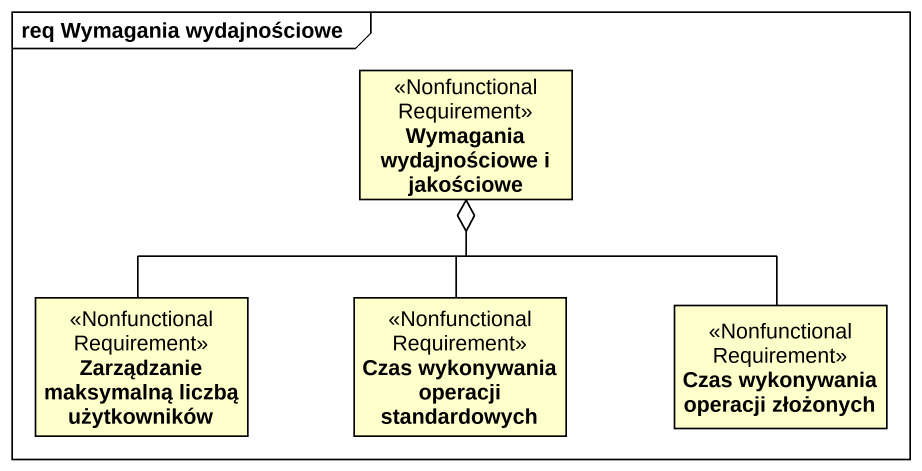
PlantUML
@startuml
mainframe req Wymagania wydajnościowe
hide circle
hide empty members
class "Wymagania wydajnościowe i jakościowe" as Wymagania_wydajnościowe_i <<NonfunctionalRequirement>>
class "Zarządzanie maksymalną liczbą użytkowników" as Zarządzanie_maksymalną <<NonfunctionalRequirement>>
class "Czas wykonywania operacji standardowych" as Czas_wykonywania_operacji <<NonfunctionalRequirement>>
class "Czas wykonywania operacji złożonych" as Czas_wykonywania_operacji_2 <<NonfunctionalRequirement>>
Zarządzanie_maksymalną -up-o Wymagania_wydajnościowe_i
Czas_wykonywania_operacji -up-o Wymagania_wydajnościowe_i
Czas_wykonywania_operacji_2 -up-o Wymagania_wydajnościowe_i
@enduml
